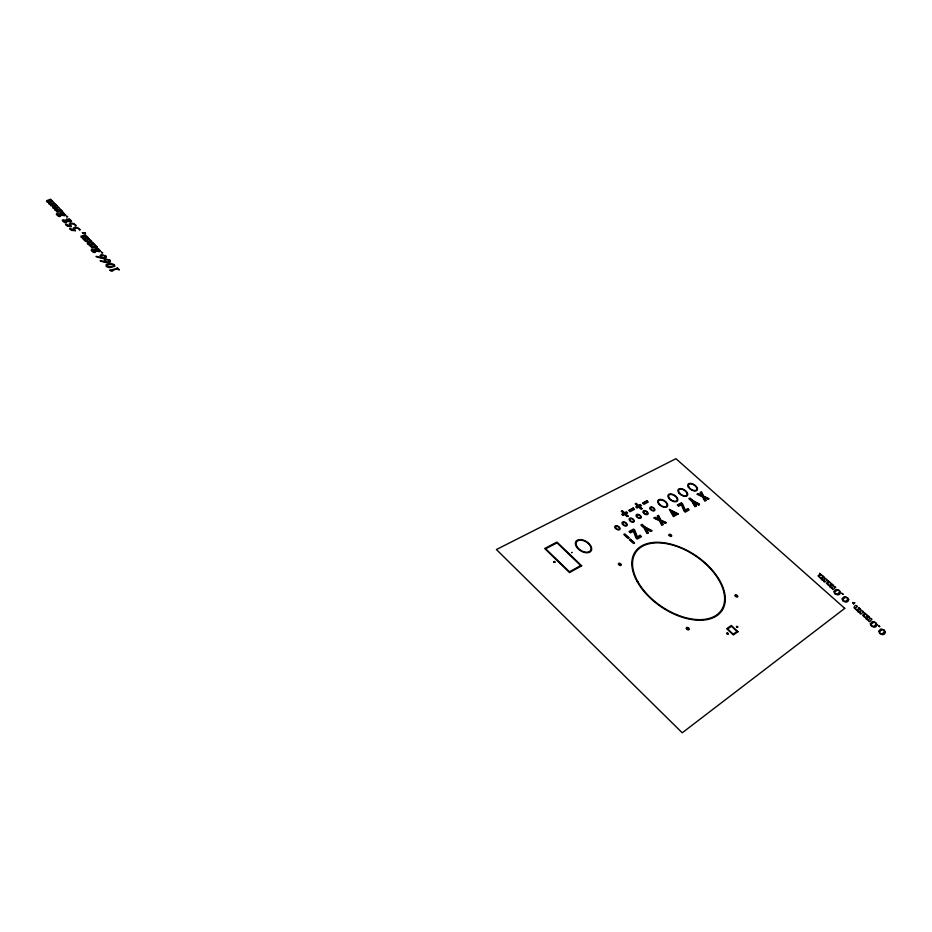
<?xml version="1.0" encoding="UTF-8"?>
<svg xmlns="http://www.w3.org/2000/svg" width="932" height="932" viewBox="0 0 932 932"><rect width="100%" height="100%" fill="white"/><g stroke="black" fill="none" stroke-linecap="round" stroke-linejoin="round"><path stroke-width="1.4" d="M727.647 633.108L726.762 633.189L727.484 633.597M736.723 627.12C739.495 627.003 734.521 626.083 737.631 627.457C738.622 625.838 734.777 626.386 737.107 626.852M698.383 494.135L702.961 496.605L704.93 500.368L703.497 496.838L708.029 498.643L703.287 496.43L701.26 492.55L702.751 496.173M553.841 562.229C556.684 561.856 551.744 561.693 555.006 562.45C555.321 560.47 552.14 562.147 554.307 561.984M571.491 552.688C572.306 552.594 571.794 552.163 571.933 552.443M624.918 513.707C630.778 510.247 618.382 516.829 624.72 513.823C633.364 521.454 616.273 505.645 624.463 513.579M637.709 506.787L638.257 506.495M639.364 505.913L638.758 506.158M639.911 505.622L640.459 505.33M647.227 501.731L646.47 501.824M634.156 530.39L630.416 531.951M659.751 519.998L654.87 518.076L659.984 520.475L661.918 524.46L660.532 520.708L665.262 522.584L660.334 520.277L658.341 516.177L659.763 520.009M727.146 633.97L728.172 633.923L727.193 633.014L727.1 633.877L728.16 634.133L727.834 633.224M701.12 492.877L701.831 494.228M702.542 495.579L702.215 495.999M697.404 503.525L698.021 504.084L692.989 501.777C679.498 491.036 712.118 513.264 692.954 501.533L695.027 505.925L692.406 501.346M693.932 503.362L692.534 501.369M694.27 504.41L694.864 504.946M681.525 503.56L682.026 504.002L678.578 505.424M676.015 513.287L676.154 514.184L674.069 512.297M672.135 511.295L675.63 514.476L670.958 511.004M671.844 512.588L674.57 515.058L672.729 514.161M645.923 502.115L645.375 502.395M644.839 502.686L644.292 502.977M659.25 518.297L659.949 519.718L659.204 519.835M638.595 506.099L636.113 504.096L638.408 506.192M632.944 509.291L632.385 509.594M631.838 509.886L631.279 510.188M630.719 510.48L630.16 510.783M649.802 530.122L650.443 530.716M648.392 529.656L645.165 528.316L641.787 525.287L650.932 530.599L645.142 528.048L647.158 532.72L644.571 527.85M645.561 529.493L647.029 531.671L646.412 531.112M91.15 240.887L89.344 239.023L85.767 240.409L84.16 239.629L84.183 238.941L88.062 238.219C90.579 240.118 86.198 235.272 87.2 237.334L83.6 238.173L82.004 237.404L82.668 236.472L86.769 236.367L84.975 234.538L84.637 235.295L80.968 236.157L81.049 237.182L83.344 238.312L83.193 239.396L85.394 240.526C83.81 242.343 88.796 241.073 90.427 240.514L93.095 242.891L89.006 243.007L88.342 243.951L89.938 244.708L93.538 243.858C92.524 241.784 96.928 246.665 94.4 244.755L90.532 245.489L90.509 246.188L92.117 246.968L95.821 246.095C94.61 244.114 98.978 248.786 96.788 247.062C95.146 247.621 90.159 248.926 91.744 247.085L87.387 243.73L87.293 242.693L90.963 241.807L91.15 241.073M109.638 260.203L109.626 261.31L108.042 261.985L105.502 261.333L105.537 260.133L106.749 259.667L109.638 260.203M105.502 255.939L105.479 257.034L103.895 257.71L101.355 257.057L101.402 255.857L102.613 255.403L105.502 255.939M55.873 209.735L57.411 211.168L61.023 209.875L62.782 211.68L62.071 211.319C60.522 211.844 55.396 212.962 57.038 211.273L54.872 210.154L55.046 209.118L52.786 207.999L52.728 207.009L56.77 205.506L58.518 207.288L54.417 207.335L53.741 208.232L55.314 208.978L58.879 207.673L60.65 209.49L55.873 209.735M49.734 203.397L51.26 204.819L54.883 203.549L56.631 205.355L55.92 204.993C54.336 205.483 49.233 206.636 50.887 204.924L48.72 203.817L48.907 202.78L46.647 201.673L46.6 200.695L50.654 199.203L52.39 200.986L48.289 201.021L47.602 201.906L49.175 202.652L52.751 201.359L54.51 203.176L49.734 203.397M865.642 617.765L866.282 619.232L868.508 620.374C868.589 622.471 870.476 621.842 871.269 619.64L871.839 619.547C872.736 619.815 869.521 616.029 868.682 620.164L866.632 618.475L868.706 616.879C871.606 618.918 865.525 613.233 867.529 615.842L865.723 617.532L864.139 616.786L863.941 615.435L865.28 614.386L866.585 614.631L864.057 612.545L864.442 613.559L862.601 615.295L865.642 617.765M857.021 610.145L857.65 611.602L859.875 612.743C859.933 614.817 861.832 614.2 862.636 612.021L863.218 611.928C864.104 612.196 860.912 608.445 860.05 612.534L858.011 610.856L860.096 609.283C862.974 611.31 856.939 605.66 858.92 608.247L857.102 609.924L855.529 609.167L855.005 608.281L857.172 606.662C858.325 606.662 854.795 603.412 853.992 607.687L857.021 610.145M853.363 602.818L853.689 604.146L852.768 602.561L854.982 602.899L853.363 602.818M829.352 585.704L829.958 587.125L832.148 588.243C832.544 590.387 833.767 589.56 834.944 587.579L835.515 587.498C836.412 587.743 833.266 584.108 832.334 588.045L830.33 586.403L832.451 584.9C835.328 586.845 829.235 581.405 831.309 583.875L829.433 585.482L827.884 584.737L827.721 583.444L829.096 582.453L830.4 582.71L827.931 580.671L828.292 581.65L826.381 583.292L829.352 585.704M820.952 578.283L821.535 579.681L823.725 580.799C823.702 582.803 825.67 582.232 826.521 580.158L827.103 580.077C828 580.31 824.867 576.71 823.911 580.613L821.919 578.97L824.063 577.49C826.882 579.483 821.01 573.961 822.921 576.477L821.034 578.061L819.484 577.316L819.333 576.034L820.719 575.056L822.012 575.312L819.566 573.285L819.915 574.252L817.993 575.871L820.952 578.283M75.41 230.693L71.566 230.402C67.244 227.851 70.948 227.466 72.451 230.169L73.826 230.32L73.092 228.305L74.56 227.326L77.344 227.559L80.28 229.68L79.639 230.181L78.847 228.608L75.667 227.827L74.56 229.354L75.41 230.693M96.462 249.473L96.299 250.778L99.736 250.545L98.408 249.065L96.462 249.473M71.38 226.534L67.535 226.243C63.236 223.692 66.929 223.319 68.432 226.01L69.795 226.161L69.073 224.158L70.541 223.191L73.325 223.424L76.261 225.532L75.609 226.033L74.828 224.461L71.648 223.68L70.541 225.206L71.38 226.534M94.971 250.557L94.085 252.001L91.744 250.545L94.971 250.557M67.652 219.777L67.454 221.024L70.89 220.849L69.609 219.404L67.652 219.777M61.675 213.614L61.465 214.861L64.902 214.686L63.632 213.253L61.675 213.614M878.41 625.535L879.645 626.63L878.41 625.535M66.125 220.802L65.217 222.177L62.91 220.756L66.125 220.802M60.149 214.628L59.217 215.991L56.922 214.57L60.149 214.628M841.911 593.335L843.122 594.395L841.911 593.335M95.274 248.995L94.959 250.265L91.895 249.508L91.091 250.137L93.293 252.374L95.052 252.56L96.264 251.058L99.526 251.71L100.446 250.941L98.116 248.599L95.274 248.995M620.537 564.664L619.093 563.953L620.537 564.664M66.475 219.3L66.137 220.523L63.096 219.754L62.281 220.348L64.413 222.527L66.16 222.725L67.419 221.292L70.646 221.967L71.589 221.234L69.317 218.962L66.475 219.3M60.498 213.148L60.161 214.348L57.12 213.579L56.293 214.174L58.425 216.34L60.172 216.539L61.43 215.117L64.657 215.793L65.601 215.082L63.353 212.811L60.498 213.148M737.154 596.282L735.767 595.501L737.154 596.282M671.052 535.655L669.689 534.921L671.052 535.655M688.503 628.995C686.371 630.055 687.362 626.362 688.503 628.995M114.042 264.723L113.541 266.039L111.56 266.634L106.574 266.354L107.203 265.038L109.347 264.42L114.042 264.723M885.4 632.071L884.561 634.04L882.709 634.727L879.843 633.539L878.631 631.185L880.938 628.925L884.165 630.055L885.4 632.071M877 624.65L876.138 626.607L874.274 627.283L871.432 626.083L870.22 623.764L872.55 621.528L875.777 622.646L877 624.65M848.714 599.695L847.817 601.583L845.93 602.212L843.099 601.024L841.957 598.763L844.345 596.62L847.549 597.75L848.714 599.695M840.524 592.472L839.604 594.325L837.717 594.954L834.897 593.766L833.767 591.517L836.167 589.408L839.371 590.527L840.524 592.472M884.468 631.943L882.173 633.853L880.041 633.422L879.598 631.616L882.336 629.566L883.932 630.137L884.468 631.943M876.068 624.522L873.762 626.409L871.618 625.978L871.187 624.184L873.948 622.157L875.544 622.727L876.068 624.522M109.964 270.187C113.331 273.472 111.933 268.241 118.446 269.43C121.486 271.911 115.58 265.771 117.467 268.358L109.964 270.187M847.794 599.556L845.429 601.361L843.297 600.919L842.912 599.183L845.72 597.249L847.304 597.82L847.794 599.556M839.604 592.321L837.216 594.103L835.095 593.661L834.723 591.937L837.542 590.038L839.126 590.608L839.604 592.321M83.461 232.767L83.577 233.734L82.249 232.849L85.593 233.082L83.461 232.767M844.753 608.375L682.236 732.797L496.407 549.542L675.956 458.695L844.753 608.375M737.026 631.453L733.181 634.168L727.601 628.96L731.457 626.269L737.026 631.453M737.969 631.698L733.356 634.96L726.657 628.716L731.282 625.489L737.969 631.698M101.483 252.164L101.798 253.061L102.741 252.875L101.483 252.164M66.615 216.259C65.683 217.878 69.539 216.585 66.615 216.259M105.561 259.003L104.163 259.83L106.201 262.102C94.586 258.735 102.066 262.288 108.415 262.859L110.384 261.717L110.046 260.179L105.561 259.003M101.425 254.739L100.015 255.566L102.054 257.815C90.439 254.459 97.93 258.001 104.267 258.583L106.248 257.453L105.91 255.916L101.425 254.739M633.574 542.692L630.312 539.884L633.574 542.692M634.494 542.948L633.527 543.496L629.38 539.628L630.358 539.08L634.494 542.948M640.109 535.329L637.348 536.867L634.832 530.296L633.515 529.073L629.053 531.531L630.463 532.836L633.48 531.182L635.904 537.811L637.232 539.045L641.519 536.646L640.109 535.329M687.793 508.686L685.276 510.095L682.655 503.932L681.374 502.767L677.284 505.016L678.659 506.262L681.42 504.736L683.948 510.957L685.253 512.134L689.179 509.932L687.793 508.686M640.226 536.04L637.104 537.776L633.62 529.772L629.974 531.788L633.737 530.273L637.115 538.335L640.226 536.04M687.933 509.35L685.078 510.946L681.502 503.42L678.158 505.26L681.63 503.886L685.113 511.47L687.933 509.35M648.346 532.813L647.018 533.558L644.047 527.955L640.878 525.031L642.113 524.355L645.282 527.279L652.097 530.716L650.769 531.461L646.319 529.131L648.346 532.813M663.002 524.6L661.755 525.298L659.53 520.72L653.693 517.982L654.94 517.295L658.749 519.077L657.258 516.025L658.493 515.338L660.776 520.033L666.438 522.677L665.215 523.365L661.557 521.652L663.002 524.6M696.146 506.018L694.934 506.705L691.928 501.439L688.841 498.667L689.971 498.038L693.058 500.81L699.571 504.107L698.371 504.783L694.095 502.558L696.146 506.018M705.955 500.519L704.813 501.16L702.553 496.838L696.95 494.205L698.103 493.576L701.749 495.288L700.235 492.399L701.377 491.77L703.695 496.197L709.136 498.737L708.005 499.377L704.499 497.723L705.955 500.519M581.685 565.817L569.545 572.574L544.684 548.529L556.952 542.086L581.685 565.817M677.156 513.777L673.533 515.792L670.492 510.375L677.156 513.777M678.263 513.893L673.428 516.596L669.362 509.35L678.263 513.893M627.982 537.473L624.731 534.677L627.982 537.473M628.902 537.729L627.923 538.277L623.799 534.42L624.778 533.885L628.902 537.729M580.706 565.561L569.464 571.805L545.663 548.797L557.021 542.82L580.706 565.561M641.134 508.418L638.665 506.425C632.467 509.373 644.56 502.942 638.851 506.332L641.134 508.418M628.133 516.095L627.12 516.631L624.824 514.499L622.995 515.478L621.726 514.301L623.555 513.322L621.248 511.19L622.261 510.666L624.557 512.798L626.386 511.819L627.655 512.996L625.826 513.963L628.133 516.095M642.032 508.674L641.053 509.198L638.769 507.101L636.987 508.057L635.729 506.892L637.511 505.948L635.216 503.851L636.207 503.327L638.49 505.424L640.272 504.48L641.531 505.633L639.748 506.577L642.032 508.674M633.154 507.987L628.716 510.352L630.149 511.668L634.587 509.303L633.154 507.987M646.866 500.74L642.544 503.035L643.965 504.34L648.288 502.033L646.866 500.74M633.259 508.662L629.624 510.596L633.259 508.662M646.983 501.404L643.429 503.292L646.983 501.404M114.694 266.284L109.254 267.67L106.236 266.401L106.19 264.595L110.85 263.418L114.415 264.7L114.694 266.284M637.278 581.789A52.402 30.907 34.1 0 0 718.141 614.771A52.402 30.907 34.1 0 0 680.22 547.247A52.402 30.907 34.1 0 0 637.278 581.789M686.43 628.587A1.643 0.99 35.6 0 0 688.934 629.752A1.643 0.99 35.6 0 0 687.909 627.586A1.643 0.99 35.6 0 0 686.43 628.587M735.197 595.886A1.573 0.897 35.4 0 0 737.573 596.993A1.573 0.897 35.4 0 0 736.548 594.977A1.573 0.897 35.4 0 0 735.197 595.886M669.129 535.306A1.515 0.862 32.9 0 0 671.471 536.319A1.515 0.862 32.9 0 0 670.457 534.42A1.515 0.862 32.9 0 0 669.129 535.306M618.533 564.408A1.573 0.955 32.6 0 0 620.992 565.375A1.573 0.955 32.6 0 0 619.873 563.347A1.573 0.955 32.6 0 0 618.533 564.408M576.5 546.886A8.982 5.464 31.4 0 0 590.655 551.546A8.982 5.464 31.4 0 0 583.444 540.164A8.982 5.464 31.4 0 0 576.5 546.886M688.282 486.982A5.452 2.971 32.2 0 0 696.728 490.616A5.452 2.971 32.2 0 0 692.86 483.953A5.452 2.971 32.2 0 0 688.282 486.982M679.102 493.226A5.51 3.029 32.2 0 0 687.49 495.416A5.51 3.029 32.2 0 0 681.921 488.787A5.51 3.029 32.2 0 0 679.102 493.226M668.896 498.399A5.557 3.087 32.1 0 0 677.459 500.985A5.557 3.087 32.1 0 0 672.275 494.205A5.557 3.087 32.1 0 0 668.896 498.399M658.551 503.723A5.604 3.157 32.1 0 0 667.242 506.612A5.604 3.157 32.1 0 0 662.384 499.727A5.604 3.157 32.1 0 0 658.551 503.723M650.303 509.175A2.831 1.608 32 0 0 654.683 510.561A2.831 1.608 32 0 0 652.167 507.078A2.831 1.608 32 0 0 650.303 509.175M643.301 512.623A2.843 1.631 32 0 0 647.74 514.394A2.843 1.631 32 0 0 645.678 510.853A2.843 1.631 32 0 0 643.301 512.623M636.393 516.363A2.854 1.654 31.9 0 0 640.855 518.134A2.854 1.654 31.9 0 0 638.781 514.557A2.854 1.654 31.9 0 0 636.393 516.363M629.589 520.44A2.878 1.666 31.9 0 0 634.063 521.745A2.878 1.666 31.9 0 0 631.43 518.192A2.878 1.666 31.9 0 0 629.589 520.44M622.506 524.285A2.889 1.689 31.8 0 0 627.015 525.578A2.889 1.689 31.8 0 0 624.358 521.99A2.889 1.689 31.8 0 0 622.506 524.285M615.318 528.164A2.913 1.713 31.7 0 0 619.862 529.469A2.913 1.713 31.7 0 0 617.217 525.846A2.913 1.713 31.7 0 0 615.318 528.164M637.872 581.743A51.644 30.465 34.1 0 0 717.558 614.27A51.644 30.465 34.1 0 0 680.22 547.725A51.644 30.465 34.1 0 0 637.872 581.743M577.094 546.816A8.225 5.01 31.4 0 0 590.061 551.092A8.225 5.01 31.4 0 0 583.455 540.665A8.225 5.01 31.4 0 0 577.094 546.816M688.83 487.005A4.765 2.598 32.2 0 0 696.204 490.174A4.765 2.598 32.2 0 0 692.826 484.36A4.765 2.598 32.2 0 0 688.83 487.005M679.579 493.121A4.811 2.656 32.2 0 0 686.907 495.043A4.811 2.656 32.2 0 0 682.038 489.253A4.811 2.656 32.2 0 0 679.579 493.121M669.397 498.329A4.858 2.703 32.1 0 0 676.877 500.589A4.858 2.703 32.1 0 0 672.356 494.671A4.858 2.703 32.1 0 0 669.397 498.329M659.075 503.676A4.893 2.749 32.1 0 0 666.671 506.204A4.893 2.749 32.1 0 0 662.431 500.181A4.893 2.749 32.1 0 0 659.075 503.676M650.827 509.117A2.109 1.2 32 0 0 654.101 510.154A2.109 1.2 32 0 0 652.225 507.544A2.109 1.2 32 0 0 650.827 509.117M643.872 512.612A2.12 1.212 32 0 0 647.192 513.951A2.12 1.212 32 0 0 645.655 511.307A2.12 1.212 32 0 0 643.872 512.612M636.975 516.363A2.144 1.235 31.9 0 0 640.307 517.679A2.144 1.235 31.9 0 0 638.758 515.012A2.144 1.235 31.9 0 0 636.975 516.363M630.125 520.359A2.155 1.247 31.9 0 0 633.469 521.337A2.155 1.247 31.9 0 0 631.5 518.681A2.155 1.247 31.9 0 0 630.125 520.359M623.042 524.192A2.167 1.27 31.8 0 0 626.409 525.17A2.167 1.27 31.8 0 0 624.428 522.491A2.167 1.27 31.8 0 0 623.042 524.192M615.866 528.071A2.179 1.282 31.7 0 0 619.256 529.05A2.179 1.282 31.7 0 0 617.275 526.347A2.179 1.282 31.7 0 0 615.866 528.071"/></g></svg>
